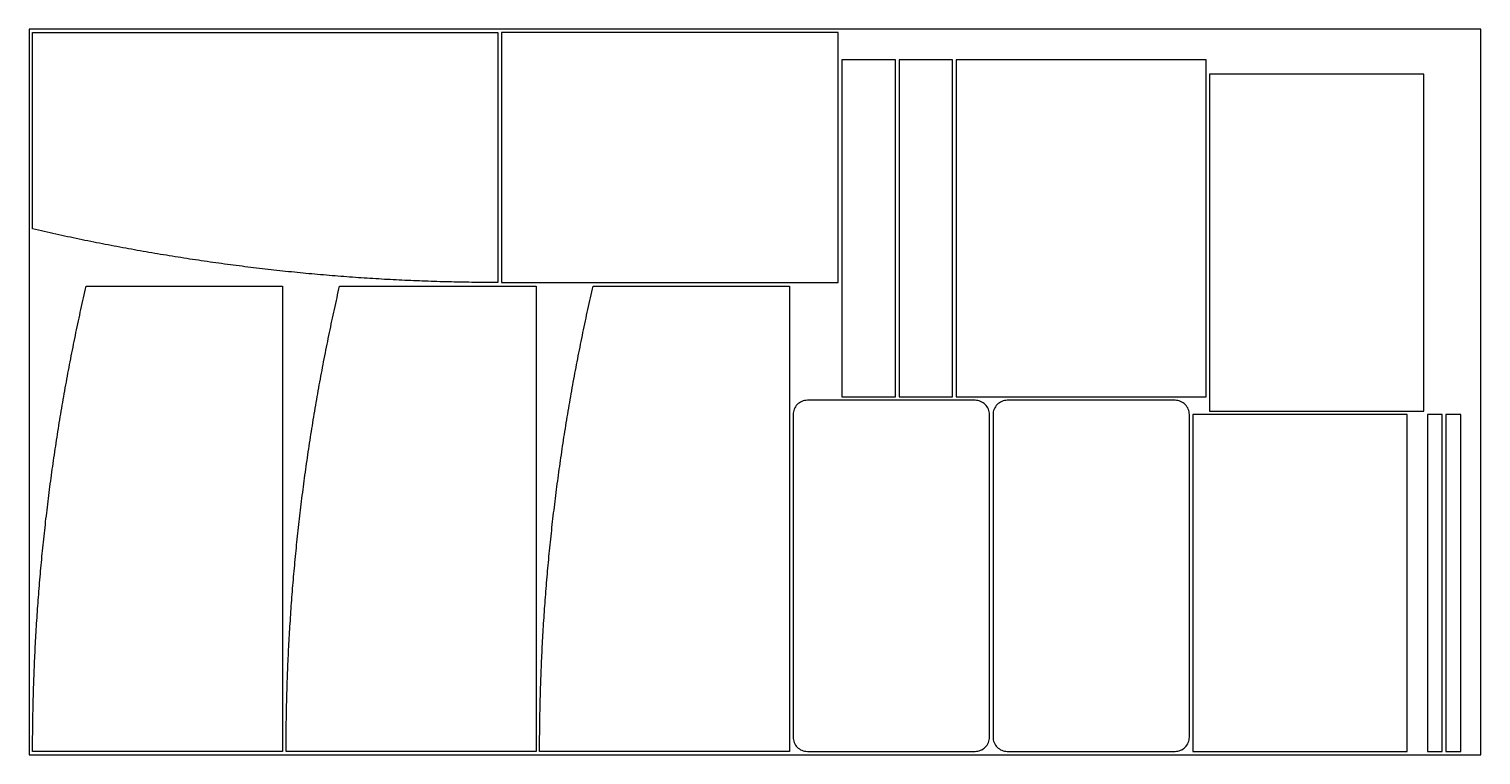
# Model space of a CAD drawing. Header units: millimetres. Extents: x 0 to 2440, y 0 to 1220.
import ezdxf

# ---------------------------------------------------------------- set-up
doc = ezdxf.new("R2010")
doc.units = ezdxf.units.MM

msp = doc.modelspace()

# ---------------------------------------------------------------- linework, layer by layer
at = {"layer": 'CUT_A1'}
msp.add_lwpolyline([(1978, 602), (1978, 1168), (1558, 1168), (1558, 602)], close=True, dxfattribs=at)
at = {"layer": 'CUT_A2'}
msp.add_lwpolyline([(794, 794), (1360, 794), (1360, 1214), (794, 1214)], close=True, dxfattribs=at)
at = {"layer": 'CUT_B1'}
msp.add_lwpolyline([(788, 794), (783.1125, 794.003516), (778.225, 794.014063), (773.3375, 794.031641), (768.45, 794.05625), (763.5625, 794.087891), (758.675, 794.126562), (753.7875, 794.172266), (748.9, 794.225), (744.0125, 794.284766), (739.125, 794.351562), (734.2375, 794.425391), (729.35, 794.50625), (724.4625, 794.594141), (719.575, 794.689062), (714.6875, 794.791016), (709.8, 794.9), (704.9125, 795.016016), (700.025, 795.139063), (695.1375, 795.269141), (690.25, 795.40625), (685.3625, 795.550391), (680.475, 795.701563), (675.5875, 795.859766), (670.7, 796.025), (665.8125, 796.197266), (660.925, 796.376563), (656.0375, 796.562891), (651.15, 796.75625), (646.2625, 796.956641), (641.375, 797.164062), (636.4875, 797.378516), (631.6, 797.6), (626.7125, 797.828516), (621.825, 798.064062), (616.9375, 798.306641), (612.05, 798.55625), (607.1625, 798.812891), (602.275, 799.076562), (597.3875, 799.347266), (592.5, 799.625), (587.6125, 799.909766), (582.725, 800.201563), (577.8375, 800.500391), (572.95, 800.80625), (568.0625, 801.119141), (563.175, 801.439062), (558.2875, 801.766016), (553.4, 802.1), (548.5125, 802.441016), (543.625, 802.789062), (538.7375, 803.144141), (533.85, 803.50625), (528.9625, 803.875391), (524.075, 804.251563), (519.1875, 804.634766), (514.3, 805.025), (509.4125, 805.422266), (504.525, 805.826562), (499.6375, 806.237891), (494.75, 806.65625), (489.8625, 807.081641), (484.975, 807.514063), (480.0875, 807.953516), (475.2, 808.4), (470.3125, 808.853516), (465.425, 809.314062), (460.5375, 809.781641), (455.65, 810.25625), (450.7625, 810.737891), (445.875, 811.226562), (440.9875, 811.722266), (436.1, 812.225), (431.2125, 812.734766), (426.325, 813.251563), (421.4375, 813.775391), (416.55, 814.30625), (411.6625, 814.844141), (406.775, 815.389062), (401.8875, 815.941016), (397, 816.5), (392.1125, 817.066016), (387.225, 817.639062), (382.3375, 818.219141), (377.45, 818.80625), (372.5625, 819.400391), (367.675, 820.001562), (362.7875, 820.609766), (357.9, 821.225), (353.0125, 821.847266), (348.125, 822.476562), (343.2375, 823.112891), (338.35, 823.75625), (333.4625, 824.406641), (328.575, 825.064063), (323.6875, 825.728516), (318.8, 826.4), (313.9125, 827.078516), (309.025, 827.764063), (304.1375, 828.456641), (299.25, 829.15625), (294.3625, 829.862891), (289.475, 830.576562), (284.5875, 831.297266), (279.7, 832.025), (274.8125, 832.759766), (269.925, 833.501562), (265.0375, 834.250391), (260.15, 835.00625), (255.2625, 835.769141), (250.375, 836.539062), (245.4875, 837.316016), (240.6, 838.1), (235.7125, 838.891016), (230.825, 839.689063), (225.9375, 840.494141), (221.05, 841.30625), (216.1625, 842.125391), (211.275, 842.951563), (206.3875, 843.784766), (201.5, 844.625), (196.6125, 845.472266), (191.725, 846.326562), (186.8375, 847.187891), (181.95, 848.05625), (177.0625, 848.931641), (172.175, 849.814062), (167.2875, 850.703516), (162.4, 851.6), (157.5125, 852.503516), (152.625, 853.414062), (147.7375, 854.331641), (142.85, 855.25625), (137.9625, 856.187891), (133.075, 857.126562), (128.1875, 858.072266), (123.3, 859.025), (118.4125, 859.984766), (113.525, 860.951563), (108.6375, 861.925391), (103.75, 862.90625), (98.8625, 863.894141), (93.975, 864.889062), (89.0875, 865.891016), (84.2, 866.9), (79.3125, 867.916016), (74.425, 868.939063), (69.5375, 869.969141), (64.65, 871.00625), (59.7625, 872.050391), (54.875, 873.101562), (49.9875, 874.159766), (45.1, 875.225), (40.2125, 876.297266), (35.325, 877.376563), (30.4375, 878.462891), (25.55, 879.55625), (20.6625, 880.656641), (15.775, 881.764063), (10.8875, 882.878516), (6, 884), (6, 1214), (788, 1214)], close=True, dxfattribs=at)
at = {"layer": 'CUT_B2'}
msp.add_lwpolyline([(858, 6), (858.003516, 10.8875), (858.014063, 15.775), (858.031641, 20.6625), (858.05625, 25.55), (858.087891, 30.4375), (858.126562, 35.325), (858.172266, 40.2125), (858.225, 45.1), (858.284766, 49.9875), (858.351562, 54.875), (858.425391, 59.7625), (858.50625, 64.65), (858.594141, 69.5375), (858.689062, 74.425), (858.791016, 79.3125), (858.9, 84.2), (859.016016, 89.0875), (859.139063, 93.975), (859.269141, 98.8625), (859.40625, 103.75), (859.550391, 108.6375), (859.701563, 113.525), (859.859766, 118.4125), (860.025, 123.3), (860.197266, 128.1875), (860.376563, 133.075), (860.562891, 137.9625), (860.75625, 142.85), (860.956641, 147.7375), (861.164062, 152.625), (861.378516, 157.5125), (861.6, 162.4), (861.828516, 167.2875), (862.064062, 172.175), (862.306641, 177.0625), (862.55625, 181.95), (862.812891, 186.8375), (863.076562, 191.725), (863.347266, 196.6125), (863.625, 201.5), (863.909766, 206.3875), (864.201563, 211.275), (864.500391, 216.1625), (864.80625, 221.05), (865.119141, 225.9375), (865.439062, 230.825), (865.766016, 235.7125), (866.1, 240.6), (866.441016, 245.4875), (866.789062, 250.375), (867.144141, 255.2625), (867.50625, 260.15), (867.875391, 265.0375), (868.251563, 269.925), (868.634766, 274.8125), (869.025, 279.7), (869.422266, 284.5875), (869.826562, 289.475), (870.237891, 294.3625), (870.65625, 299.25), (871.081641, 304.1375), (871.514063, 309.025), (871.953516, 313.9125), (872.4, 318.8), (872.853516, 323.6875), (873.314062, 328.575), (873.781641, 333.4625), (874.25625, 338.35), (874.737891, 343.2375), (875.226562, 348.125), (875.722266, 353.0125), (876.225, 357.9), (876.734766, 362.7875), (877.251563, 367.675), (877.775391, 372.5625), (878.30625, 377.45), (878.844141, 382.3375), (879.389062, 387.225), (879.941016, 392.1125), (880.5, 397), (881.066016, 401.8875), (881.639062, 406.775), (882.219141, 411.6625), (882.80625, 416.55), (883.400391, 421.4375), (884.001562, 426.325), (884.609766, 431.2125), (885.225, 436.1), (885.847266, 440.9875), (886.476562, 445.875), (887.112891, 450.7625), (887.75625, 455.65), (888.406641, 460.5375), (889.064063, 465.425), (889.728516, 470.3125), (890.4, 475.2), (891.078516, 480.0875), (891.764063, 484.975), (892.456641, 489.8625), (893.15625, 494.75), (893.862891, 499.6375), (894.576562, 504.525), (895.297266, 509.4125), (896.025, 514.3), (896.759766, 519.1875), (897.501562, 524.075), (898.250391, 528.9625), (899.00625, 533.85), (899.769141, 538.7375), (900.539062, 543.625), (901.316016, 548.5125), (902.1, 553.4), (902.891016, 558.2875), (903.689063, 563.175), (904.494141, 568.0625), (905.30625, 572.95), (906.125391, 577.8375), (906.951563, 582.725), (907.784766, 587.6125), (908.625, 592.5), (909.472266, 597.3875), (910.326562, 602.275), (911.187891, 607.1625), (912.05625, 612.05), (912.931641, 616.9375), (913.814062, 621.825), (914.703516, 626.7125), (915.6, 631.6), (916.503516, 636.4875), (917.414062, 641.375), (918.331641, 646.2625), (919.25625, 651.15), (920.187891, 656.0375), (921.126562, 660.925), (922.072266, 665.8125), (923.025, 670.7), (923.984766, 675.5875), (924.951563, 680.475), (925.925391, 685.3625), (926.90625, 690.25), (927.894141, 695.1375), (928.889062, 700.025), (929.891016, 704.9125), (930.9, 709.8), (931.916016, 714.6875), (932.939063, 719.575), (933.969141, 724.4625), (935.00625, 729.35), (936.050391, 734.2375), (937.101562, 739.125), (938.159766, 744.0125), (939.225, 748.9), (940.297266, 753.7875), (941.376563, 758.675), (942.462891, 763.5625), (943.55625, 768.45), (944.656641, 773.3375), (945.764063, 778.225), (946.878516, 783.1125), (948, 788), (1278, 788), (1278, 6)], close=True, dxfattribs=at)
at = {"layer": 'CUT_B3'}
msp.add_lwpolyline([(6, 6), (6.003516, 10.8875), (6.014063, 15.775), (6.031641, 20.6625), (6.05625, 25.55), (6.087891, 30.4375), (6.126562, 35.325), (6.172266, 40.2125), (6.225, 45.1), (6.284766, 49.9875), (6.351562, 54.875), (6.425391, 59.7625), (6.50625, 64.65), (6.594141, 69.5375), (6.689062, 74.425), (6.791016, 79.3125), (6.9, 84.2), (7.016016, 89.0875), (7.139063, 93.975), (7.269141, 98.8625), (7.40625, 103.75), (7.550391, 108.6375), (7.701563, 113.525), (7.859766, 118.4125), (8.025, 123.3), (8.197266, 128.1875), (8.376563, 133.075), (8.562891, 137.9625), (8.75625, 142.85), (8.956641, 147.7375), (9.164062, 152.625), (9.378516, 157.5125), (9.6, 162.4), (9.828516, 167.2875), (10.064062, 172.175), (10.306641, 177.0625), (10.55625, 181.95), (10.812891, 186.8375), (11.076562, 191.725), (11.347266, 196.6125), (11.625, 201.5), (11.909766, 206.3875), (12.201563, 211.275), (12.500391, 216.1625), (12.80625, 221.05), (13.119141, 225.9375), (13.439062, 230.825), (13.766016, 235.7125), (14.1, 240.6), (14.441016, 245.4875), (14.789062, 250.375), (15.144141, 255.2625), (15.50625, 260.15), (15.875391, 265.0375), (16.251563, 269.925), (16.634766, 274.8125), (17.025, 279.7), (17.422266, 284.5875), (17.826562, 289.475), (18.237891, 294.3625), (18.65625, 299.25), (19.081641, 304.1375), (19.514063, 309.025), (19.953516, 313.9125), (20.4, 318.8), (20.853516, 323.6875), (21.314062, 328.575), (21.781641, 333.4625), (22.25625, 338.35), (22.737891, 343.2375), (23.226562, 348.125), (23.722266, 353.0125), (24.225, 357.9), (24.734766, 362.7875), (25.251563, 367.675), (25.775391, 372.5625), (26.30625, 377.45), (26.844141, 382.3375), (27.389062, 387.225), (27.941016, 392.1125), (28.5, 397), (29.066016, 401.8875), (29.639062, 406.775), (30.219141, 411.6625), (30.80625, 416.55), (31.400391, 421.4375), (32.001562, 426.325), (32.609766, 431.2125), (33.225, 436.1), (33.847266, 440.9875), (34.476562, 445.875), (35.112891, 450.7625), (35.75625, 455.65), (36.406641, 460.5375), (37.064063, 465.425), (37.728516, 470.3125), (38.4, 475.2), (39.078516, 480.0875), (39.764063, 484.975), (40.456641, 489.8625), (41.15625, 494.75), (41.862891, 499.6375), (42.576562, 504.525), (43.297266, 509.4125), (44.025, 514.3), (44.759766, 519.1875), (45.501562, 524.075), (46.250391, 528.9625), (47.00625, 533.85), (47.769141, 538.7375), (48.539062, 543.625), (49.316016, 548.5125), (50.1, 553.4), (50.891016, 558.2875), (51.689063, 563.175), (52.494141, 568.0625), (53.30625, 572.95), (54.125391, 577.8375), (54.951563, 582.725), (55.784766, 587.6125), (56.625, 592.5), (57.472266, 597.3875), (58.326562, 602.275), (59.187891, 607.1625), (60.05625, 612.05), (60.931641, 616.9375), (61.814062, 621.825), (62.703516, 626.7125), (63.6, 631.6), (64.503516, 636.4875), (65.414062, 641.375), (66.331641, 646.2625), (67.25625, 651.15), (68.187891, 656.0375), (69.126562, 660.925), (70.072266, 665.8125), (71.025, 670.7), (71.984766, 675.5875), (72.951563, 680.475), (73.925391, 685.3625), (74.90625, 690.25), (75.894141, 695.1375), (76.889062, 700.025), (77.891016, 704.9125), (78.9, 709.8), (79.916016, 714.6875), (80.939063, 719.575), (81.969141, 724.4625), (83.00625, 729.35), (84.050391, 734.2375), (85.101562, 739.125), (86.159766, 744.0125), (87.225, 748.9), (88.297266, 753.7875), (89.376563, 758.675), (90.462891, 763.5625), (91.55625, 768.45), (92.656641, 773.3375), (93.764063, 778.225), (94.878516, 783.1125), (96, 788), (426, 788), (426, 6)], close=True, dxfattribs=at)
at = {"layer": 'CUT_B4'}
msp.add_lwpolyline([(432, 6), (432.003516, 10.8875), (432.014063, 15.775), (432.031641, 20.6625), (432.05625, 25.55), (432.087891, 30.4375), (432.126562, 35.325), (432.172266, 40.2125), (432.225, 45.1), (432.284766, 49.9875), (432.351562, 54.875), (432.425391, 59.7625), (432.50625, 64.65), (432.594141, 69.5375), (432.689062, 74.425), (432.791016, 79.3125), (432.9, 84.2), (433.016016, 89.0875), (433.139063, 93.975), (433.269141, 98.8625), (433.40625, 103.75), (433.550391, 108.6375), (433.701563, 113.525), (433.859766, 118.4125), (434.025, 123.3), (434.197266, 128.1875), (434.376563, 133.075), (434.562891, 137.9625), (434.75625, 142.85), (434.956641, 147.7375), (435.164062, 152.625), (435.378516, 157.5125), (435.6, 162.4), (435.828516, 167.2875), (436.064062, 172.175), (436.306641, 177.0625), (436.55625, 181.95), (436.812891, 186.8375), (437.076562, 191.725), (437.347266, 196.6125), (437.625, 201.5), (437.909766, 206.3875), (438.201563, 211.275), (438.500391, 216.1625), (438.80625, 221.05), (439.119141, 225.9375), (439.439062, 230.825), (439.766016, 235.7125), (440.1, 240.6), (440.441016, 245.4875), (440.789062, 250.375), (441.144141, 255.2625), (441.50625, 260.15), (441.875391, 265.0375), (442.251563, 269.925), (442.634766, 274.8125), (443.025, 279.7), (443.422266, 284.5875), (443.826562, 289.475), (444.237891, 294.3625), (444.65625, 299.25), (445.081641, 304.1375), (445.514063, 309.025), (445.953516, 313.9125), (446.4, 318.8), (446.853516, 323.6875), (447.314062, 328.575), (447.781641, 333.4625), (448.25625, 338.35), (448.737891, 343.2375), (449.226562, 348.125), (449.722266, 353.0125), (450.225, 357.9), (450.734766, 362.7875), (451.251563, 367.675), (451.775391, 372.5625), (452.30625, 377.45), (452.844141, 382.3375), (453.389062, 387.225), (453.941016, 392.1125), (454.5, 397), (455.066016, 401.8875), (455.639062, 406.775), (456.219141, 411.6625), (456.80625, 416.55), (457.400391, 421.4375), (458.001562, 426.325), (458.609766, 431.2125), (459.225, 436.1), (459.847266, 440.9875), (460.476562, 445.875), (461.112891, 450.7625), (461.75625, 455.65), (462.406641, 460.5375), (463.064063, 465.425), (463.728516, 470.3125), (464.4, 475.2), (465.078516, 480.0875), (465.764063, 484.975), (466.456641, 489.8625), (467.15625, 494.75), (467.862891, 499.6375), (468.576562, 504.525), (469.297266, 509.4125), (470.025, 514.3), (470.759766, 519.1875), (471.501562, 524.075), (472.250391, 528.9625), (473.00625, 533.85), (473.769141, 538.7375), (474.539062, 543.625), (475.316016, 548.5125), (476.1, 553.4), (476.891016, 558.2875), (477.689063, 563.175), (478.494141, 568.0625), (479.30625, 572.95), (480.125391, 577.8375), (480.951563, 582.725), (481.784766, 587.6125), (482.625, 592.5), (483.472266, 597.3875), (484.326562, 602.275), (485.187891, 607.1625), (486.05625, 612.05), (486.931641, 616.9375), (487.814062, 621.825), (488.703516, 626.7125), (489.6, 631.6), (490.503516, 636.4875), (491.414062, 641.375), (492.331641, 646.2625), (493.25625, 651.15), (494.187891, 656.0375), (495.126562, 660.925), (496.072266, 665.8125), (497.025, 670.7), (497.984766, 675.5875), (498.951563, 680.475), (499.925391, 685.3625), (500.90625, 690.25), (501.894141, 695.1375), (502.889062, 700.025), (503.891016, 704.9125), (504.9, 709.8), (505.916016, 714.6875), (506.939063, 719.575), (507.969141, 724.4625), (509.00625, 729.35), (510.050391, 734.2375), (511.101562, 739.125), (512.159766, 744.0125), (513.225, 748.9), (514.297266, 753.7875), (515.376563, 758.675), (516.462891, 763.5625), (517.55625, 768.45), (518.656641, 773.3375), (519.764063, 778.225), (520.878516, 783.1125), (522, 788), (852, 788), (852, 6)], close=True, dxfattribs=at)
at = {"layer": 'CUT_K1'}
msp.add_lwpolyline([(2316, 6), (2316, 572), (1956, 572), (1956, 6)], close=True, dxfattribs=at)
at = {"layer": 'CUT_K2'}
msp.add_lwpolyline([(2344, 578), (2344, 1144), (1984, 1144), (1984, 578)], close=True, dxfattribs=at)
at = {"layer": 'CUT_N1'}
msp.add_lwpolyline([(1552, 602), (1552, 1168), (1462, 1168), (1462, 602)], close=True, dxfattribs=at)
at = {"layer": 'CUT_N2'}
msp.add_lwpolyline([(1456, 602), (1456, 1168), (1366, 1168), (1366, 602)], close=True, dxfattribs=at)
at = {"layer": 'CUT_T1'}
msp.add_lwpolyline([(1926, 6), (1928.352411, 6.115567), (1930.682168, 6.461153), (1932.966832, 7.033432), (1935.184402, 7.826891), (1937.313522, 8.83389), (1939.333686, 10.044729), (1941.225439, 11.447749), (1942.970563, 13.029437), (1944.552251, 14.774561), (1945.955271, 16.666314), (1947.16611, 18.686478), (1948.173109, 20.815598), (1948.966568, 23.033168), (1949.538847, 25.317832), (1949.884433, 27.647589), (1950, 30), (1950, 572), (1949.884433, 574.352411), (1949.538847, 576.682168), (1948.966568, 578.966832), (1948.173109, 581.184402), (1947.16611, 583.313522), (1945.955271, 585.333686), (1944.552251, 587.225439), (1942.970563, 588.970563), (1941.225439, 590.552251), (1939.333686, 591.955271), (1937.313522, 593.16611), (1935.184402, 594.173109), (1932.966832, 594.966568), (1930.682168, 595.538847), (1928.352411, 595.884433), (1926, 596), (1644, 596), (1641.647589, 595.884433), (1639.317832, 595.538847), (1637.033168, 594.966568), (1634.815598, 594.173109), (1632.686478, 593.16611), (1630.666314, 591.955271), (1628.774561, 590.552251), (1627.029437, 588.970563), (1625.447749, 587.225439), (1624.044729, 585.333686), (1622.83389, 583.313522), (1621.826891, 581.184402), (1621.033432, 578.966832), (1620.461153, 576.682168), (1620.115567, 574.352411), (1620, 572), (1620, 30), (1620.115567, 27.647589), (1620.461153, 25.317832), (1621.033432, 23.033168), (1621.826891, 20.815598), (1622.83389, 18.686478), (1624.044729, 16.666314), (1625.447749, 14.774561), (1627.029437, 13.029437), (1628.774561, 11.447749), (1630.666314, 10.044729), (1632.686478, 8.83389), (1634.815598, 7.826891), (1637.033168, 7.033432), (1639.317832, 6.461153), (1641.647589, 6.115567), (1644, 6)], close=True, dxfattribs=at)
at = {"layer": 'CUT_T2'}
msp.add_lwpolyline([(1590, 6), (1592.352411, 6.115567), (1594.682168, 6.461153), (1596.966832, 7.033432), (1599.184402, 7.826891), (1601.313522, 8.83389), (1603.333686, 10.044729), (1605.225439, 11.447749), (1606.970563, 13.029437), (1608.552251, 14.774561), (1609.955271, 16.666314), (1611.16611, 18.686478), (1612.173109, 20.815598), (1612.966568, 23.033168), (1613.538847, 25.317832), (1613.884433, 27.647589), (1614, 30), (1614, 572), (1613.884433, 574.352411), (1613.538847, 576.682168), (1612.966568, 578.966832), (1612.173109, 581.184402), (1611.16611, 583.313522), (1609.955271, 585.333686), (1608.552251, 587.225439), (1606.970563, 588.970563), (1605.225439, 590.552251), (1603.333686, 591.955271), (1601.313522, 593.16611), (1599.184402, 594.173109), (1596.966832, 594.966568), (1594.682168, 595.538847), (1592.352411, 595.884433), (1590, 596), (1308, 596), (1305.647589, 595.884433), (1303.317832, 595.538847), (1301.033168, 594.966568), (1298.815598, 594.173109), (1296.686478, 593.16611), (1294.666314, 591.955271), (1292.774561, 590.552251), (1291.029437, 588.970563), (1289.447749, 587.225439), (1288.044729, 585.333686), (1286.83389, 583.313522), (1285.826891, 581.184402), (1285.033432, 578.966832), (1284.461153, 576.682168), (1284.115567, 574.352411), (1284, 572), (1284, 30), (1284.115567, 27.647589), (1284.461153, 25.317832), (1285.033432, 23.033168), (1285.826891, 20.815598), (1286.83389, 18.686478), (1288.044729, 16.666314), (1289.447749, 14.774561), (1291.029437, 13.029437), (1292.774561, 11.447749), (1294.666314, 10.044729), (1296.686478, 8.83389), (1298.815598, 7.826891), (1301.033168, 7.033432), (1303.317832, 6.461153), (1305.647589, 6.115567), (1308, 6)], close=True, dxfattribs=at)
at = {"layer": 'CUT_U1'}
msp.add_lwpolyline([(2375, 6), (2375, 572), (2350, 572), (2350, 6)], close=True, dxfattribs=at)
at = {"layer": 'CUT_U2'}
msp.add_lwpolyline([(2406, 6), (2406, 572), (2381, 572), (2381, 6)], close=True, dxfattribs=at)
at = {"layer": 'SHEET'}
msp.add_lwpolyline([(0, 0), (2440, 0), (2440, 1220), (0, 1220)], close=True, dxfattribs=at)

doc.saveas('drawing.dxf')
